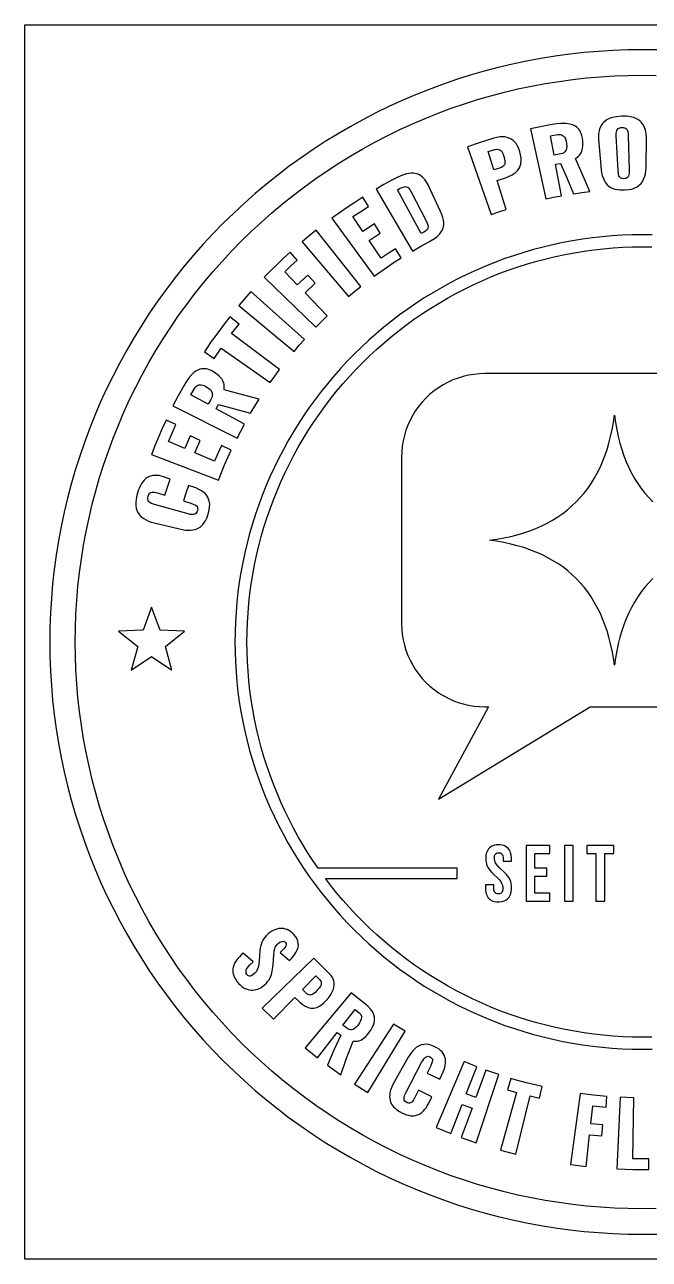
# Model space of a CAD drawing. Header units: millimetres. Extents: x 0 to 272, y 0 to 272.
# Drawn here: x 0.5 to 137.6, y 0.5 to 271.5 of the extents above; entities that cross this region are included whole.
import ezdxf

# ---------------------------------------------------------------- set-up
doc = ezdxf.new("R2010")
doc.units = ezdxf.units.MM

msp = doc.modelspace()

# ---------------------------------------------------------------- linework, layer by layer
at = {"layer": 'ENTGITTERRAHMEN'}
msp.add_lwpolyline([(0.5, 271.5), (271.5, 271.5), (271.5, 0.5), (0.5, 0.5)], close=True, dxfattribs=at)
at = {"layer": 'MOTIV'}
for points in [[(139.19, 265.961), (136, 266), (132.81, 265.961), (129.621, 265.843), (126.437, 265.648), (123.258, 265.374), (120.087, 265.022), (116.925, 264.593), (113.775, 264.086), (110.638, 263.502), (107.517, 262.841), (104.413, 262.104), (101.327, 261.291), (98.263, 260.402), (95.221, 259.439), (92.204, 258.401), (89.214, 257.289), (86.251, 256.104), (83.319, 254.847), (80.418, 253.519), (77.551, 252.119), (74.718, 250.65), (71.923, 249.111), (69.167, 247.505), (66.45, 245.831), (63.776, 244.091), (61.145, 242.286), (58.559, 240.417), (56.02, 238.485), (53.529, 236.491), (51.088, 234.437), (48.697, 232.324), (46.36, 230.152), (44.076, 227.924), (41.848, 225.64), (39.676, 223.303), (37.563, 220.912), (35.509, 218.471), (33.515, 215.98), (31.583, 213.441), (29.714, 210.855), (27.909, 208.224), (26.169, 205.55), (24.495, 202.833), (22.889, 200.077), (21.35, 197.282), (19.881, 194.449), (18.481, 191.582), (17.153, 188.681), (15.896, 185.749), (14.711, 182.786), (13.599, 179.796), (12.561, 176.779), (11.598, 173.737), (10.709, 170.673), (9.896, 167.587), (9.159, 164.483), (8.498, 161.362), (7.914, 158.225), (7.407, 155.075), (6.978, 151.913), (6.626, 148.742), (6.352, 145.563), (6.157, 142.379), (6.039, 139.19), (6, 136), (6.039, 132.81), (6.157, 129.621), (6.352, 126.437), (6.626, 123.258), (6.978, 120.087), (7.407, 116.925), (7.914, 113.775), (8.498, 110.638), (9.159, 107.517), (9.896, 104.413), (10.709, 101.327), (11.598, 98.263), (12.561, 95.221), (13.599, 92.204), (14.711, 89.214), (15.896, 86.251), (17.153, 83.319), (18.481, 80.418), (19.881, 77.551), (21.35, 74.718), (22.889, 71.923), (24.495, 69.167), (26.169, 66.45), (27.909, 63.776), (29.714, 61.145), (31.583, 58.559), (33.515, 56.02), (35.509, 53.529), (37.563, 51.088), (39.676, 48.697), (41.848, 46.36), (44.076, 44.076), (46.36, 41.848), (48.697, 39.676), (51.088, 37.563), (53.529, 35.509), (56.02, 33.515), (58.559, 31.583), (61.145, 29.714), (63.776, 27.909), (66.45, 26.169), (69.167, 24.495), (71.923, 22.889), (74.718, 21.35), (77.551, 19.881), (80.418, 18.481), (83.319, 17.153), (86.251, 15.896), (89.214, 14.711), (92.204, 13.599), (95.221, 12.561), (98.263, 11.598), (101.327, 10.709), (104.413, 9.896), (107.517, 9.159), (110.638, 8.498), (113.775, 7.914), (116.925, 7.407), (120.087, 6.978), (123.258, 6.626), (126.437, 6.352), (129.621, 6.157), (132.81, 6.039), (136, 6), (139.19, 6.039)], [(139.053, 11.623), (136, 11.586), (132.947, 11.623), (129.895, 11.736), (126.848, 11.923), (123.805, 12.185), (120.77, 12.522), (117.745, 12.933), (114.73, 13.418), (111.728, 13.977), (108.741, 14.609), (105.77, 15.314), (102.817, 16.093), (99.885, 16.943), (96.974, 17.865), (94.086, 18.859), (91.224, 19.923), (88.389, 21.056), (85.582, 22.259), (82.806, 23.531), (80.062, 24.87), (77.352, 26.277), (74.677, 27.749), (72.038, 29.286), (69.439, 30.888), (66.879, 32.553), (64.361, 34.281), (61.887, 36.07), (59.457, 37.919), (57.073, 39.827), (54.736, 41.793), (52.449, 43.815), (50.211, 45.893), (48.026, 48.026), (45.893, 50.211), (43.815, 52.449), (41.793, 54.736), (39.827, 57.073), (37.919, 59.457), (36.07, 61.887), (34.281, 64.361), (32.553, 66.879), (30.888, 69.439), (29.286, 72.038), (27.749, 74.677), (26.277, 77.352), (24.87, 80.062), (23.531, 82.806), (22.259, 85.582), (21.056, 88.389), (19.923, 91.224), (18.859, 94.086), (17.865, 96.974), (16.943, 99.885), (16.093, 102.817), (15.314, 105.77), (14.609, 108.741), (13.977, 111.728), (13.418, 114.73), (12.933, 117.745), (12.522, 120.77), (12.185, 123.805), (11.923, 126.848), (11.736, 129.895), (11.623, 132.947), (11.586, 136), (11.623, 139.053), (11.736, 142.105), (11.923, 145.152), (12.185, 148.195), (12.522, 151.23), (12.933, 154.255), (13.418, 157.27), (13.977, 160.272), (14.609, 163.259), (15.314, 166.23), (16.093, 169.183), (16.943, 172.115), (17.865, 175.026), (18.859, 177.914), (19.923, 180.776), (21.056, 183.611), (22.259, 186.418), (23.531, 189.194), (24.87, 191.938), (26.277, 194.648), (27.749, 197.323), (29.286, 199.962), (30.888, 202.561), (32.553, 205.121), (34.281, 207.639), (36.07, 210.113), (37.919, 212.543), (39.827, 214.927), (41.793, 217.264), (43.815, 219.551), (45.893, 221.789), (48.026, 223.974), (50.211, 226.107), (52.449, 228.185), (54.736, 230.207), (57.073, 232.173), (59.457, 234.081), (61.887, 235.93), (64.361, 237.719), (66.879, 239.447), (69.439, 241.112), (72.038, 242.714), (74.677, 244.251), (77.352, 245.723), (80.062, 247.13), (82.806, 248.469), (85.582, 249.741), (88.389, 250.944), (91.224, 252.077), (94.086, 253.141), (96.974, 254.135), (99.885, 255.057), (102.817, 255.907), (105.77, 256.686), (108.741, 257.391), (111.728, 258.023), (114.73, 258.582), (117.745, 259.067), (120.77, 259.478), (123.805, 259.815), (126.848, 260.077), (129.895, 260.264), (132.947, 260.377), (136, 260.414), (139.053, 260.377)], [(138.193, 225.348), (136, 225.375), (133.807, 225.348), (131.615, 225.267), (129.425, 225.133), (127.24, 224.945), (125.06, 224.703), (122.886, 224.408), (120.72, 224.059), (118.564, 223.658), (116.418, 223.203), (114.284, 222.697), (112.163, 222.137), (110.056, 221.527), (107.965, 220.864), (105.89, 220.151), (103.834, 219.386), (101.798, 218.572), (99.782, 217.707), (97.787, 216.794), (95.816, 215.832), (93.869, 214.822), (91.947, 213.764), (90.052, 212.659), (88.185, 211.509), (86.346, 210.313), (84.537, 209.072), (82.759, 207.787), (81.014, 206.458), (79.301, 205.088), (77.623, 203.676), (75.979, 202.223), (74.372, 200.73), (72.802, 199.198), (71.27, 197.628), (69.777, 196.021), (68.324, 194.377), (66.912, 192.699), (65.542, 190.986), (64.213, 189.241), (62.928, 187.463), (61.687, 185.654), (60.491, 183.815), (59.341, 181.948), (58.236, 180.053), (57.178, 178.131), (56.168, 176.184), (55.206, 174.213), (54.293, 172.218), (53.428, 170.202), (52.614, 168.166), (51.849, 166.11), (51.136, 164.035), (50.473, 161.944), (49.863, 159.837), (49.303, 157.716), (48.797, 155.582), (48.342, 153.436), (47.941, 151.28), (47.592, 149.114), (47.297, 146.94), (47.055, 144.76), (46.867, 142.575), (46.733, 140.385), (46.652, 138.193), (46.625, 136), (46.652, 133.807), (46.733, 131.615), (46.867, 129.425), (47.055, 127.24), (47.297, 125.06), (47.592, 122.886), (47.941, 120.72), (48.342, 118.564), (48.797, 116.418), (49.303, 114.284), (49.863, 112.163), (50.473, 110.056), (51.136, 107.965), (51.849, 105.89), (52.614, 103.834), (53.428, 101.798), (54.293, 99.782), (55.206, 97.787), (56.168, 95.816), (57.178, 93.869), (58.236, 91.947), (59.341, 90.052), (60.491, 88.185), (61.687, 86.346), (62.928, 84.537), (64.213, 82.759), (65.542, 81.014), (66.912, 79.301), (68.324, 77.623), (69.777, 75.979), (71.27, 74.372), (72.802, 72.802), (74.372, 71.27), (75.979, 69.777), (77.623, 68.324), (79.301, 66.912), (81.014, 65.542), (82.759, 64.213), (84.537, 62.928), (86.346, 61.687), (88.185, 60.491), (90.052, 59.341), (91.947, 58.236), (93.869, 57.178), (95.816, 56.168), (97.787, 55.206), (99.782, 54.293), (101.798, 53.428), (103.834, 52.614), (105.89, 51.849), (107.965, 51.136), (110.056, 50.473), (112.163, 49.863), (114.284, 49.303), (116.418, 48.797), (118.564, 48.342), (120.72, 47.941), (122.886, 47.592), (125.06, 47.297), (127.24, 47.055), (129.425, 46.867), (131.615, 46.733), (133.807, 46.652), (136, 46.625), (138.193, 46.652)], [(138.129, 49.292), (136, 49.266), (133.871, 49.292), (131.744, 49.37), (129.619, 49.501), (127.499, 49.683), (125.383, 49.918), (123.273, 50.204), (121.172, 50.543), (119.079, 50.932), (116.996, 51.373), (114.925, 51.865), (112.867, 52.407), (110.822, 53), (108.793, 53.643), (106.78, 54.336), (104.785, 55.077), (102.808, 55.868), (100.852, 56.707), (98.916, 57.593), (97.003, 58.527), (95.114, 59.507), (93.249, 60.534), (91.41, 61.605), (89.597, 62.722), (87.813, 63.883), (86.058, 65.087), (84.332, 66.334), (82.638, 67.623), (80.976, 68.953), (79.347, 70.324), (77.753, 71.734), (76.193, 73.183), (74.67, 74.67), (73.183, 76.193), (71.734, 77.753), (70.324, 79.347), (68.953, 80.976), (67.623, 82.638), (66.51, 84.102), (95.375, 84.102), (95.375, 86.336), (64.906, 86.336), (63.883, 87.813), (62.722, 89.597), (61.605, 91.41), (60.534, 93.249), (59.507, 95.114), (58.527, 97.003), (57.593, 98.916), (56.707, 100.852), (55.868, 102.808), (55.077, 104.785), (54.336, 106.78), (53.643, 108.793), (53, 110.822), (52.407, 112.867), (51.865, 114.925), (51.373, 116.996), (50.932, 119.079), (50.543, 121.172), (50.204, 123.273), (49.918, 125.383), (49.683, 127.499), (49.501, 129.619), (49.37, 131.744), (49.292, 133.871), (49.266, 136), (49.292, 138.129), (49.37, 140.256), (49.501, 142.381), (49.683, 144.501), (49.918, 146.617), (50.204, 148.727), (50.543, 150.828), (50.932, 152.921), (51.373, 155.004), (51.865, 157.075), (52.407, 159.133), (53, 161.178), (53.643, 163.207), (54.336, 165.22), (55.077, 167.215), (55.868, 169.192), (56.707, 171.148), (57.593, 173.084), (58.527, 174.997), (59.507, 176.886), (60.534, 178.751), (61.605, 180.59), (62.722, 182.403), (63.883, 184.187), (65.087, 185.942), (66.334, 187.668), (67.623, 189.362), (68.953, 191.024), (70.324, 192.653), (71.734, 194.247), (73.183, 195.807), (74.67, 197.33), (76.193, 198.817), (77.753, 200.266), (79.347, 201.676), (80.976, 203.047), (82.638, 204.377), (84.332, 205.666), (86.058, 206.913), (87.813, 208.117), (89.597, 209.278), (91.41, 210.395), (93.249, 211.466), (95.114, 212.493), (97.003, 213.473), (98.916, 214.407), (100.852, 215.293), (102.808, 216.132), (104.785, 216.923), (106.78, 217.664), (108.793, 218.357), (110.822, 219), (112.867, 219.593), (114.925, 220.135), (116.996, 220.627), (119.079, 221.068), (121.172, 221.457), (123.273, 221.796), (125.383, 222.082), (127.499, 222.317), (129.619, 222.499), (131.744, 222.63), (133.871, 222.708), (136, 222.734), (138.129, 222.708)], [(170.531, 194.906), (101.469, 194.906), (100.273, 194.867), (99.083, 194.75), (97.902, 194.555), (96.737, 194.283), (95.592, 193.936), (94.473, 193.515), (93.383, 193.021), (92.328, 192.457), (91.312, 191.825), (90.34, 191.128), (89.415, 190.37), (88.542, 189.552), (87.724, 188.679), (86.965, 187.754), (86.268, 186.782), (85.637, 185.766), (85.073, 184.711), (84.579, 183.621), (84.158, 182.501), (83.81, 181.357), (83.539, 180.191), (83.344, 179.011), (83.227, 177.821), (83.188, 176.625), (83.188, 140.062), (83.227, 138.867), (83.344, 137.676), (83.539, 136.496), (83.81, 135.331), (84.158, 134.186), (84.579, 133.067), (85.073, 131.977), (85.637, 130.922), (86.268, 129.906), (86.965, 128.934), (87.724, 128.009), (88.542, 127.136), (89.415, 126.318), (90.34, 125.559), (91.312, 124.862), (92.328, 124.23), (93.383, 123.667), (94.473, 123.173), (95.592, 122.751), (96.737, 122.404), (97.902, 122.133), (99.083, 121.938), (100.273, 121.82), (101.469, 121.781), (102.25, 121.781), (91.312, 101.469), (124.551, 121.781), (170.531, 121.781)], [(138.313, 149.937), (137.422, 148.999), (136.579, 148.015), (135.783, 146.983), (135.034, 145.904), (134.332, 144.777), (133.677, 143.604), (133.07, 142.383), (132.509, 141.116), (131.996, 139.801), (131.53, 138.439), (131.111, 137.03), (130.739, 135.574), (130.414, 134.07), (130.137, 132.52), (129.906, 130.922), (129.676, 132.52), (129.398, 134.07), (129.074, 135.574), (128.702, 137.03), (128.283, 138.439), (127.817, 139.801), (127.303, 141.116), (126.743, 142.383), (126.135, 143.604), (125.481, 144.777), (124.779, 145.904), (124.03, 146.983), (123.233, 148.015), (122.39, 148.999), (121.5, 149.937), (120.562, 150.828), (119.577, 151.671), (118.545, 152.467), (117.466, 153.216), (116.34, 153.918), (115.167, 154.573), (113.946, 155.18), (112.678, 155.741), (111.363, 156.254), (110.001, 156.72), (108.592, 157.139), (107.136, 157.511), (105.633, 157.836), (104.082, 158.113), (102.484, 158.344), (104.082, 158.574), (105.633, 158.852), (107.136, 159.176), (108.592, 159.548), (110.001, 159.967), (111.363, 160.433), (112.678, 160.947), (113.946, 161.507), (115.167, 162.115), (116.34, 162.769), (117.466, 163.471), (118.545, 164.22), (119.577, 165.017), (120.562, 165.86), (121.5, 166.75), (122.39, 167.688), (123.233, 168.673), (124.03, 169.705), (124.779, 170.784), (125.481, 171.91), (126.135, 173.083), (126.743, 174.304), (127.303, 175.572), (127.817, 176.887), (128.283, 178.249), (128.702, 179.658), (129.074, 181.114), (129.398, 182.617), (129.676, 184.168), (129.906, 185.766), (130.137, 184.168), (130.414, 182.617), (130.739, 181.114), (131.111, 179.658), (131.53, 178.249), (131.996, 176.887), (132.509, 175.572), (133.07, 174.304), (133.677, 173.083), (134.332, 171.91), (135.034, 170.784), (135.783, 169.705), (136.579, 168.673), (137.422, 167.688), (138.313, 166.75)]]:
    msp.add_lwpolyline(points, dxfattribs=at)
for points in [[(118.264, 233.938), (117.007, 240.88), (118.052, 241.064), (119.529, 237.734), (120.947, 234.386), (122.727, 234.642), (124.511, 234.866), (122.836, 238.794), (121.327, 242.14), (121.74, 242.425), (122.007, 242.651), (122.237, 242.889), (122.431, 243.139), (122.59, 243.401), (122.759, 243.775), (122.853, 244.073), (122.92, 244.386), (122.968, 244.828), (122.98, 245.424), (122.955, 245.936), (122.884, 246.571), (122.752, 247.211), (122.63, 247.595), (122.482, 247.945), (122.307, 248.261), (122.105, 248.542), (121.876, 248.789), (121.622, 249.006), (121.346, 249.197), (121.049, 249.361), (120.729, 249.499), (120.388, 249.611), (120.025, 249.696), (119.236, 249.788), (118.146, 249.794), (117.194, 249.713), (115.816, 249.493), (113.35, 249.026), (111.507, 248.641), (114.852, 233.259), (116.555, 233.613)], [(135.172, 236.105), (135.434, 236.318), (135.781, 236.678), (135.984, 236.944), (136.163, 237.233), (136.387, 237.707), (136.565, 238.227), (136.702, 238.787), (136.799, 239.389), (136.854, 240.032), (136.909, 246.79), (136.861, 247.438), (136.766, 248.041), (136.622, 248.601), (136.5, 248.949), (136.273, 249.433), (136.086, 249.728), (135.752, 250.129), (135.494, 250.368), (135.052, 250.685), (134.721, 250.868), (134.164, 251.095), (133.747, 251.212), (133.056, 251.337), (132.55, 251.386), (131.435, 251.397), (130.336, 251.298), (129.841, 251.21), (129.168, 251.032), (128.766, 250.882), (128.234, 250.612), (127.922, 250.404), (127.51, 250.054), (127.273, 249.795), (126.973, 249.369), (126.811, 249.06), (126.623, 248.56), (126.528, 248.203), (126.429, 247.635), (126.382, 247.025), (126.384, 246.375), (126.971, 239.643), (127.076, 239.006), (127.22, 238.414), (127.401, 237.866), (127.619, 237.362), (127.879, 236.907), (128.08, 236.633), (128.301, 236.383), (128.674, 236.052), (128.949, 235.86), (129.245, 235.691), (129.736, 235.485), (130.098, 235.38), (130.488, 235.301), (131.125, 235.229), (132.075, 235.22), (133.031, 235.304), (133.667, 235.426), (134.054, 235.536), (134.41, 235.669), (134.888, 235.914)], [(106.176, 230.958), (104.173, 237.336), (105.968, 237.891), (106.66, 238.155), (107.446, 238.544), (107.876, 238.809), (108.141, 239.003), (108.493, 239.327), (108.699, 239.566), (109.041, 240.098), (109.236, 240.546), (109.332, 240.872), (109.394, 241.226), (109.422, 241.608), (109.401, 242.232), (109.303, 242.919), (109.142, 243.611), (108.893, 244.352), (108.582, 245.004), (108.305, 245.434), (107.993, 245.812), (107.642, 246.135), (107.254, 246.402), (106.828, 246.612), (106.364, 246.764), (105.861, 246.857), (105.32, 246.886), (104.739, 246.852), (104.119, 246.752), (103.462, 246.586), (100.214, 245.578), (97.637, 244.703), (102.876, 229.858), (104.521, 230.422)], [(118.092, 247.37), (118.409, 247.272), (118.67, 247.112), (118.942, 246.81), (119.155, 246.425), (119.312, 245.957), (119.418, 245.358), (119.443, 244.818), (119.392, 244.343), (119.308, 244.062), (119.175, 243.813), (118.995, 243.594), (118.765, 243.407), (118.472, 243.251), (118.115, 243.127), (116.65, 242.85), (115.874, 247.134), (117.439, 247.394), (117.719, 247.405)], [(130.894, 238.325), (130.82, 238.547), (130.76, 238.85), (130.691, 239.476), (130.3, 247.112), (130.305, 247.564), (130.356, 247.993), (130.44, 248.27), (130.545, 248.467), (130.725, 248.68), (130.918, 248.812), (131.228, 248.915), (131.532, 248.95), (131.858, 248.94), (132.193, 248.862), (132.401, 248.746), (132.597, 248.548), (132.742, 248.309), (132.838, 248.032), (132.916, 247.604), (132.95, 247.15), (133.158, 239.574), (133.134, 238.944), (133.091, 238.636), (133.01, 238.356), (132.882, 238.114), (132.745, 237.949), (132.615, 237.849), (132.397, 237.752), (132.201, 237.708), (131.899, 237.685), (131.618, 237.707), (131.438, 237.753), (131.286, 237.825), (131.16, 237.923), (130.995, 238.13)], [(104.198, 244.157), (104.5, 244.13), (104.751, 244.043), (105.012, 243.871), (105.218, 243.635), (105.491, 243.069), (105.722, 242.338), (105.858, 241.65), (105.881, 241.358), (105.865, 241.097), (105.822, 240.917), (105.751, 240.752), (105.652, 240.6), (105.525, 240.463), (105.165, 240.223), (104.662, 240.028), (103.445, 239.654), (102.193, 243.641), (103.646, 244.08), (103.937, 244.137)], [(90.052, 224.339), (90.654, 224.749), (91.004, 225.023), (91.581, 225.575), (91.909, 225.998), (92.159, 226.441), (92.332, 226.905), (92.405, 227.227), (92.443, 227.558), (92.437, 228.076), (92.363, 228.626), (92.226, 229.212), (92.024, 229.833), (91.758, 230.49), (89.016, 236.328), (88.559, 237.101), (88.195, 237.593), (87.811, 238.009), (87.407, 238.349), (87.116, 238.532), (86.807, 238.679), (86.478, 238.79), (86.131, 238.865), (85.764, 238.904), (85.379, 238.905), (84.761, 238.837), (84.313, 238.742), (83.836, 238.607), (83.068, 238.328), (82.237, 237.956), (81.068, 237.343), (79.338, 236.386), (77.624, 235.399), (85.596, 221.825), (87.592, 222.966), (89.357, 223.929)], [(84.274, 235.926), (84.44, 235.873), (84.641, 235.756), (84.821, 235.584), (84.995, 235.361), (85.399, 234.684), (88.529, 228.579), (88.833, 227.922), (88.981, 227.5), (89.028, 227.246), (89.009, 226.948), (88.902, 226.672), (88.739, 226.458), (88.419, 226.19), (88.07, 225.972), (87.479, 225.653), (82.29, 235.242), (82.923, 235.581), (83.327, 235.768), (83.829, 235.925), (84.034, 235.947)], [(71.252, 231.371), (69.567, 230.205), (67.904, 229.01), (77.203, 216.308), (78.648, 217.346), (80.11, 218.358), (81.59, 219.343), (83.088, 220.302), (81.838, 222.294), (80.271, 221.29), (78.724, 220.259), (76.08, 224.148), (78.529, 225.765), (77.229, 227.794), (74.725, 226.141), (72.529, 229.372), (74.225, 230.503), (75.942, 231.603), (74.681, 233.611), (72.956, 232.506)], [(62.914, 225.143), (61.368, 223.852), (71.56, 211.855), (72.895, 212.969), (74.25, 214.06), (64.483, 226.406)], [(55.866, 218.864), (54.462, 217.483), (53.081, 216.078), (64.405, 205.142), (65.624, 206.383), (66.865, 207.602), (62.005, 212.635), (64.266, 214.755), (62.63, 216.551), (60.318, 214.383), (57.564, 217.235), (58.931, 218.533), (60.319, 219.808), (58.743, 221.553), (57.293, 220.221)], [(47.517, 209.884), (59.601, 199.794), (60.727, 201.119), (61.877, 202.424), (50.153, 212.93), (48.822, 211.418)], [(39.921, 199.692), (42.075, 198.264), (43.585, 200.484), (54.375, 192.955), (55.389, 194.38), (56.427, 195.788), (45.908, 203.691), (47.532, 205.801), (45.503, 207.402), (44.253, 205.789), (42.632, 203.605), (41.45, 201.942)], [(42.525, 187.216), (43.04, 188.144), (46.558, 187.198), (50.052, 186.194), (50.973, 187.738), (51.921, 189.266), (47.815, 190.435), (44.264, 191.368), (44.303, 191.867), (44.294, 192.217), (44.254, 192.546), (44.182, 192.854), (44.078, 193.143), (43.894, 193.509), (43.722, 193.769), (43.52, 194.018), (43.207, 194.333), (42.751, 194.718), (42.337, 195.021), (41.799, 195.365), (41.409, 195.575), (41.03, 195.743), (40.66, 195.87), (40.3, 195.953), (39.949, 195.995), (39.608, 195.993), (39.276, 195.95), (38.951, 195.873), (38.632, 195.762), (38.321, 195.617), (38.016, 195.439), (37.718, 195.227), (37.144, 194.703), (36.587, 194.067), (35.91, 193.126), (35.386, 192.257), (34.185, 190.053), (33.033, 187.824), (47.094, 180.747), (47.89, 182.294), (48.712, 183.826)], [(38.439, 192.327), (38.728, 192.43), (39.133, 192.451), (39.567, 192.375), (40.149, 192.144), (40.718, 191.803), (41.178, 191.42), (41.381, 191.19), (41.499, 191.007), (41.587, 190.814), (41.645, 190.611), (41.672, 190.397), (41.668, 190.172), (41.627, 189.931), (41.549, 189.673), (41.284, 189.105), (40.77, 188.178), (36.952, 190.27), (37.734, 191.65), (37.901, 191.875), (38.164, 192.143)], [(29.866, 180.983), (29.083, 179.09), (28.334, 177.183), (43.038, 171.559), (43.688, 173.214), (44.367, 174.858), (45.076, 176.488), (45.814, 178.106), (43.683, 179.101), (42.912, 177.409), (42.171, 175.702), (37.84, 177.535), (39.02, 180.222), (36.828, 181.221), (35.62, 178.474), (32.023, 179.996), (32.834, 181.867), (33.68, 183.723), (31.531, 184.725), (30.682, 182.861)], [(40.85, 167.387), (40.65, 167.814), (40.397, 168.205), (40.088, 168.56), (39.851, 168.776), (39.321, 169.168), (38.882, 169.432), (38.068, 169.813), (36.429, 170.388), (35.856, 168.682), (35.312, 166.966), (36.954, 166.461), (37.449, 166.283), (37.963, 166.036), (38.26, 165.782), (38.382, 165.609), (38.453, 165.405), (38.465, 165.164), (38.418, 164.886), (38.327, 164.613), (38.207, 164.393), (38.057, 164.224), (37.83, 164.081), (37.514, 163.988), (37.217, 163.972), (36.829, 164.013), (36.347, 164.112), (28.945, 166.199), (28.325, 166.431), (27.95, 166.644), (27.741, 166.848), (27.584, 167.096), (27.516, 167.333), (27.509, 167.608), (27.586, 168.003), (27.737, 168.385), (27.889, 168.609), (28.116, 168.788), (28.268, 168.85), (28.482, 168.897), (28.709, 168.905), (28.948, 168.874), (29.631, 168.712), (31.262, 168.211), (31.828, 169.996), (32.424, 171.771), (30.958, 172.275), (30.425, 172.422), (29.906, 172.519), (29.4, 172.566), (28.907, 172.562), (28.586, 172.53), (28.121, 172.424), (27.823, 172.313), (27.392, 172.086), (27.116, 171.894), (26.722, 171.545), (26.471, 171.266), (26.119, 170.768), (25.9, 170.382), (25.595, 169.723), (25.409, 169.231), (25.089, 168.14), (24.936, 167.356), (24.867, 166.633), (24.88, 165.971), (24.974, 165.372), (25.141, 164.831), (25.375, 164.342), (25.674, 163.905), (25.909, 163.643), (26.173, 163.404), (26.62, 163.085), (27.12, 162.802), (27.671, 162.553), (28.274, 162.338), (28.928, 162.156), (34.441, 160.809), (35.091, 160.671), (35.713, 160.582), (36.307, 160.541), (36.874, 160.546), (37.412, 160.6), (37.919, 160.714), (38.239, 160.827), (38.691, 161.049), (38.975, 161.233), (39.375, 161.562), (39.623, 161.821), (39.962, 162.274), (40.168, 162.621), (40.447, 163.207), (40.613, 163.642), (40.832, 164.351), (40.988, 165.031), (41.074, 165.659), (41.089, 166.234), (41.058, 166.589), (40.995, 166.922)], [(21.099, 138.354), (25.301, 135.011), (23.866, 129.838), (28.344, 132.801), (32.821, 129.838), (31.386, 135.011), (35.588, 138.354), (30.224, 138.588), (28.344, 143.617), (26.463, 138.588)], [(102.791, 79.355), (103.211, 79.149), (103.526, 79.052), (104.05, 78.967), (104.632, 78.955), (105.186, 79.016), (105.677, 79.151), (106.107, 79.36), (106.475, 79.641), (106.781, 79.995), (107.019, 80.413), (107.14, 80.727), (107.264, 81.251), (107.309, 81.636), (107.325, 82.05), (107.304, 82.529), (107.241, 82.981), (107.137, 83.405), (106.992, 83.802), (106.727, 84.3), (106.232, 84.953), (105.698, 85.511), (104.621, 86.503), (104.101, 87.085), (103.921, 87.343), (103.746, 87.678), (103.653, 87.939), (103.58, 88.299), (103.569, 88.74), (103.608, 89.025), (103.686, 89.263), (103.803, 89.454), (103.96, 89.597), (104.155, 89.692), (104.39, 89.74), (104.651, 89.74), (104.883, 89.693), (105.078, 89.599), (105.235, 89.458), (105.355, 89.266), (105.418, 89.086), (105.468, 88.797), (105.479, 87.917), (107.29, 87.917), (107.286, 88.63), (107.232, 89.212), (107.113, 89.73), (106.998, 90.041), (106.772, 90.454), (106.48, 90.804), (106.252, 90.998), (105.857, 91.228), (105.56, 91.341), (105.235, 91.422), (104.883, 91.47), (104.308, 91.483), (103.937, 91.45), (103.594, 91.386), (103.277, 91.289), (102.987, 91.159), (102.724, 90.998), (102.488, 90.804), (102.279, 90.578), (102.1, 90.325), (101.951, 90.045), (101.783, 89.576), (101.708, 89.23), (101.664, 88.857), (101.658, 88.158), (101.735, 87.587), (101.802, 87.314), (101.939, 86.923), (102.19, 86.429), (102.546, 85.922), (103.018, 85.382), (103.449, 84.956), (104.262, 84.213), (104.654, 83.803), (104.95, 83.431), (105.154, 83.09), (105.322, 82.631), (105.402, 82.126), (105.389, 81.572), (105.346, 81.356), (105.281, 81.173), (105.192, 81.022), (105.038, 80.869), (104.846, 80.764), (104.676, 80.715), (104.417, 80.692), (104.154, 80.716), (103.931, 80.789), (103.749, 80.909), (103.673, 80.988), (103.551, 81.181), (103.445, 81.562), (103.425, 82.712), (101.614, 82.712), (101.628, 81.606), (101.705, 81.046), (101.792, 80.707), (101.978, 80.252), (102.229, 79.86), (102.545, 79.533)], [(112.426, 86.35), (112.426, 89.571), (115.734, 89.571), (115.734, 91.312), (110.511, 91.312), (110.511, 79.125), (115.734, 79.125), (115.734, 80.866), (112.426, 80.866), (112.426, 84.609), (115.055, 84.609), (115.055, 86.35)], [(118.92, 91.312), (118.92, 79.125), (120.835, 79.125), (120.835, 91.312)], [(123.847, 89.571), (125.85, 89.571), (125.85, 79.125), (127.765, 79.125), (127.765, 89.571), (129.767, 89.571), (129.767, 91.312), (123.847, 91.312)], [(49.506, 59.709), (49.793, 59.646), (50.223, 59.596), (50.51, 59.593), (50.941, 59.632), (51.228, 59.687), (51.65, 59.811), (51.922, 59.921), (52.315, 60.124), (52.691, 60.374), (53.051, 60.67), (53.53, 61.147), (53.806, 61.473), (54.049, 61.805), (54.348, 62.313), (54.506, 62.658), (54.631, 63.01), (54.818, 63.722), (54.972, 64.624), (55.023, 65.173), (55.133, 67.322), (55.249, 68.221), (55.364, 68.71), (55.465, 68.983), (55.67, 69.334), (55.955, 69.67), (56.222, 69.913), (56.462, 70.08), (56.735, 70.207), (57.039, 70.294), (57.215, 70.307), (57.426, 70.262), (57.567, 70.182), (57.728, 70.018), (57.848, 69.798), (57.88, 69.617), (57.856, 69.433), (57.758, 69.192), (57.593, 68.938), (57.413, 68.724), (56.542, 67.874), (58.603, 66.091), (59.034, 66.528), (59.455, 67.012), (59.792, 67.45), (60.027, 67.821), (60.318, 68.411), (60.488, 68.93), (60.551, 69.356), (60.539, 69.903), (60.448, 70.351), (60.262, 70.807), (59.98, 71.27), (59.542, 71.81), (59.206, 72.145), (58.857, 72.431), (58.494, 72.668), (58.118, 72.857), (57.727, 72.996), (57.322, 73.087), (56.691, 73.129), (56.263, 73.088), (55.832, 72.992), (55.176, 72.742), (54.733, 72.505), (54.286, 72.211), (53.904, 71.917), (53.479, 71.531), (53.012, 70.993), (52.739, 70.572), (52.531, 70.135), (52.284, 69.383), (52.148, 68.765), (52.084, 68.292), (51.936, 65.948), (51.883, 65.409), (51.775, 64.789), (51.614, 64.228), (51.464, 63.911), (51.337, 63.707), (51.022, 63.317), (50.593, 62.932), (50.195, 62.714), (49.979, 62.643), (49.817, 62.632), (49.606, 62.694), (49.453, 62.796), (49.266, 62.993), (49.126, 63.236), (49.059, 63.5), (49.059, 63.726), (49.115, 63.969), (49.195, 64.164), (49.509, 64.663), (49.929, 65.141), (50.601, 65.763), (48.473, 67.704), (48.104, 67.385), (47.612, 66.911), (47.324, 66.598), (46.952, 66.132), (46.745, 65.823), (46.495, 65.363), (46.367, 65.056), (46.235, 64.593), (46.186, 64.283), (46.171, 63.815), (46.2, 63.502), (46.261, 63.188), (46.41, 62.714), (46.626, 62.236), (46.808, 61.915), (47.138, 61.432), (47.513, 60.975), (47.755, 60.724), (48.132, 60.395), (48.393, 60.207), (48.798, 59.973), (49.077, 59.849)], [(59.762, 57.964), (60.836, 56.931), (61.348, 56.51), (62.009, 56.087), (62.69, 55.782), (63.253, 55.653), (63.54, 55.634), (63.978, 55.66), (64.575, 55.799), (64.88, 55.919), (65.191, 56.081), (65.669, 56.404), (66.16, 56.82), (66.666, 57.33), (67.223, 57.986), (67.654, 58.598), (67.99, 59.198), (68.232, 59.787), (68.349, 60.218), (68.41, 60.641), (68.404, 61.191), (68.334, 61.593), (68.206, 61.987), (68.017, 62.372), (67.671, 62.872), (67.34, 63.239), (65.396, 65.127), (63.973, 66.574), (52.639, 55.65), (55.09, 53.182)], [(65.534, 61.389), (65.587, 61.102), (65.541, 60.763), (65.424, 60.483), (65.11, 60.031), (64.692, 59.545), (64.165, 59.026), (63.756, 58.707), (63.535, 58.588), (63.314, 58.521), (63.096, 58.504), (62.876, 58.541), (62.648, 58.639), (62.413, 58.797), (61.46, 59.701), (64.38, 62.69), (65.171, 61.924), (65.416, 61.623)], [(68.356, 46.417), (66.922, 43.083), (69.84, 40.983), (71.06, 44.424), (72.551, 48.402), (72.888, 48.364), (73.21, 48.359), (73.516, 48.387), (73.9, 48.474), (74.436, 48.708), (74.691, 48.868), (75.02, 49.125), (75.337, 49.432), (75.732, 49.877), (76.418, 50.801), (76.848, 51.54), (77.008, 51.892), (77.181, 52.399), (77.25, 52.721), (77.284, 53.032), (77.261, 53.626), (77.13, 54.189), (76.89, 54.721), (76.73, 54.976), (76.446, 55.35), (75.876, 55.964), (75.331, 56.448), (72.103, 59.026), (62.048, 46.913), (64.758, 44.732), (69.099, 50.293), (69.835, 49.724)], [(74.4, 53.877), (74.427, 53.608), (74.365, 53.231), (74.215, 52.827), (73.98, 52.397), (73.567, 51.827), (73.151, 51.383), (72.793, 51.105), (72.486, 50.959), (72.233, 50.902), (71.973, 50.898), (71.701, 50.955), (71.415, 51.078), (71.192, 51.213), (70.331, 51.871), (73.009, 55.303), (73.893, 54.617), (74.133, 54.38), (74.253, 54.217), (74.342, 54.049)], [(75.799, 37.1), (83.984, 50.547), (81.441, 52.148), (72.855, 38.954)], [(86.261, 32.071), (86.716, 32.198), (87.002, 32.316), (87.404, 32.546), (87.654, 32.732), (88.004, 33.061), (88.329, 33.434), (88.632, 33.847), (88.913, 34.298), (89.172, 34.787), (89.824, 36.194), (86.913, 37.593), (86.115, 35.996), (85.823, 35.485), (85.528, 35.084), (85.362, 34.934), (85.183, 34.821), (84.936, 34.745), (84.711, 34.755), (84.397, 34.859), (84.105, 35.031), (83.935, 35.191), (83.799, 35.419), (83.74, 35.676), (83.741, 35.952), (83.863, 36.432), (84.107, 37.007), (87.677, 43.818), (87.915, 44.221), (88.169, 44.585), (88.372, 44.793), (88.643, 44.974), (88.842, 45.044), (89.054, 45.055), (89.28, 45.006), (89.521, 44.896), (89.727, 44.752), (89.87, 44.59), (89.951, 44.407), (89.976, 44.209), (89.937, 43.837), (89.776, 43.381), (89.536, 42.853), (88.804, 41.384), (91.603, 40.039), (92.326, 41.619), (92.518, 42.127), (92.668, 42.622), (92.777, 43.106), (92.844, 43.577), (92.862, 44.033), (92.822, 44.47), (92.724, 44.889), (92.569, 45.289), (92.356, 45.672), (92.071, 46.035), (91.839, 46.266), (91.427, 46.597), (90.941, 46.91), (90.379, 47.205), (89.631, 47.505), (89.1, 47.641), (88.593, 47.7), (88.111, 47.681), (87.499, 47.548), (87.061, 47.372), (86.505, 47.037), (86.109, 46.709), (85.726, 46.322), (85.352, 45.882), (84.987, 45.388), (84.632, 44.842), (81.614, 39.504), (81.213, 38.723), (80.974, 38.155), (80.787, 37.602), (80.653, 37.062), (80.595, 36.711), (80.567, 36.195), (80.59, 35.86), (80.685, 35.369), (80.79, 35.051), (81.01, 34.586), (81.202, 34.286), (81.434, 33.995), (81.708, 33.714), (82.022, 33.443), (82.376, 33.182), (82.771, 32.932), (83.43, 32.583), (84.282, 32.238), (84.682, 32.124), (85.249, 32.023), (85.604, 32.003), (85.941, 32.02)], [(94, 28.105), (96.496, 34.516), (98.651, 33.704), (96.292, 27.241), (99.577, 26.097), (104.529, 41.04), (101.69, 42.028), (99.504, 36.04), (97.398, 36.835), (99.711, 42.775), (96.926, 43.907), (90.778, 29.415)], [(108.428, 37.149), (104.893, 24.476), (108.276, 23.587), (111.427, 36.362), (113.455, 35.883), (114.023, 38.405), (110.573, 39.246), (108.616, 39.782), (107.155, 40.21), (106.409, 37.735)], [(122.398, 36.89), (120.258, 21.294), (123.711, 20.873), (124.454, 27.83), (127.163, 27.575), (127.36, 29.996), (124.712, 30.245), (125.132, 34.188), (128.059, 33.918), (128.241, 36.262), (125.315, 36.533)], [(130.395, 20.354), (133.94, 20.237), (137.487, 20.228), (137.457, 22.58), (133.915, 22.59), (134.161, 35.978), (131.157, 36.078)]]:
    msp.add_lwpolyline(points, close=True, dxfattribs=at)

doc.saveas('drawing.dxf')
